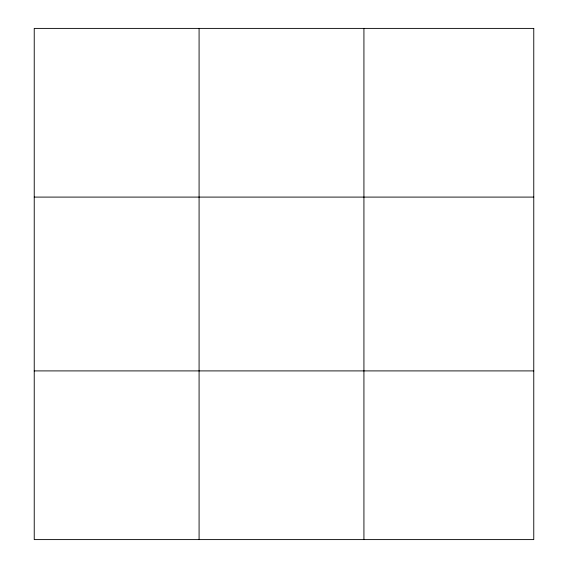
<?xml version="1.0" encoding="UTF-8"?>
<svg xmlns="http://www.w3.org/2000/svg" width="568" height="568" viewBox="0 0 568 568"><rect width="100%" height="100%" fill="white"/><g stroke="black" fill="none" stroke-linecap="round" stroke-linejoin="round"><path stroke-width="0.85" d="M199.084 539.6L199.084 28.4M363.925 539.6L363.925 28.4M34.236 197.096L533.764 197.096M34.236 370.904L533.764 370.904M533.764 28.4L533.764 539.6L34.236 539.6L34.236 28.4L533.764 28.4"/></g></svg>
